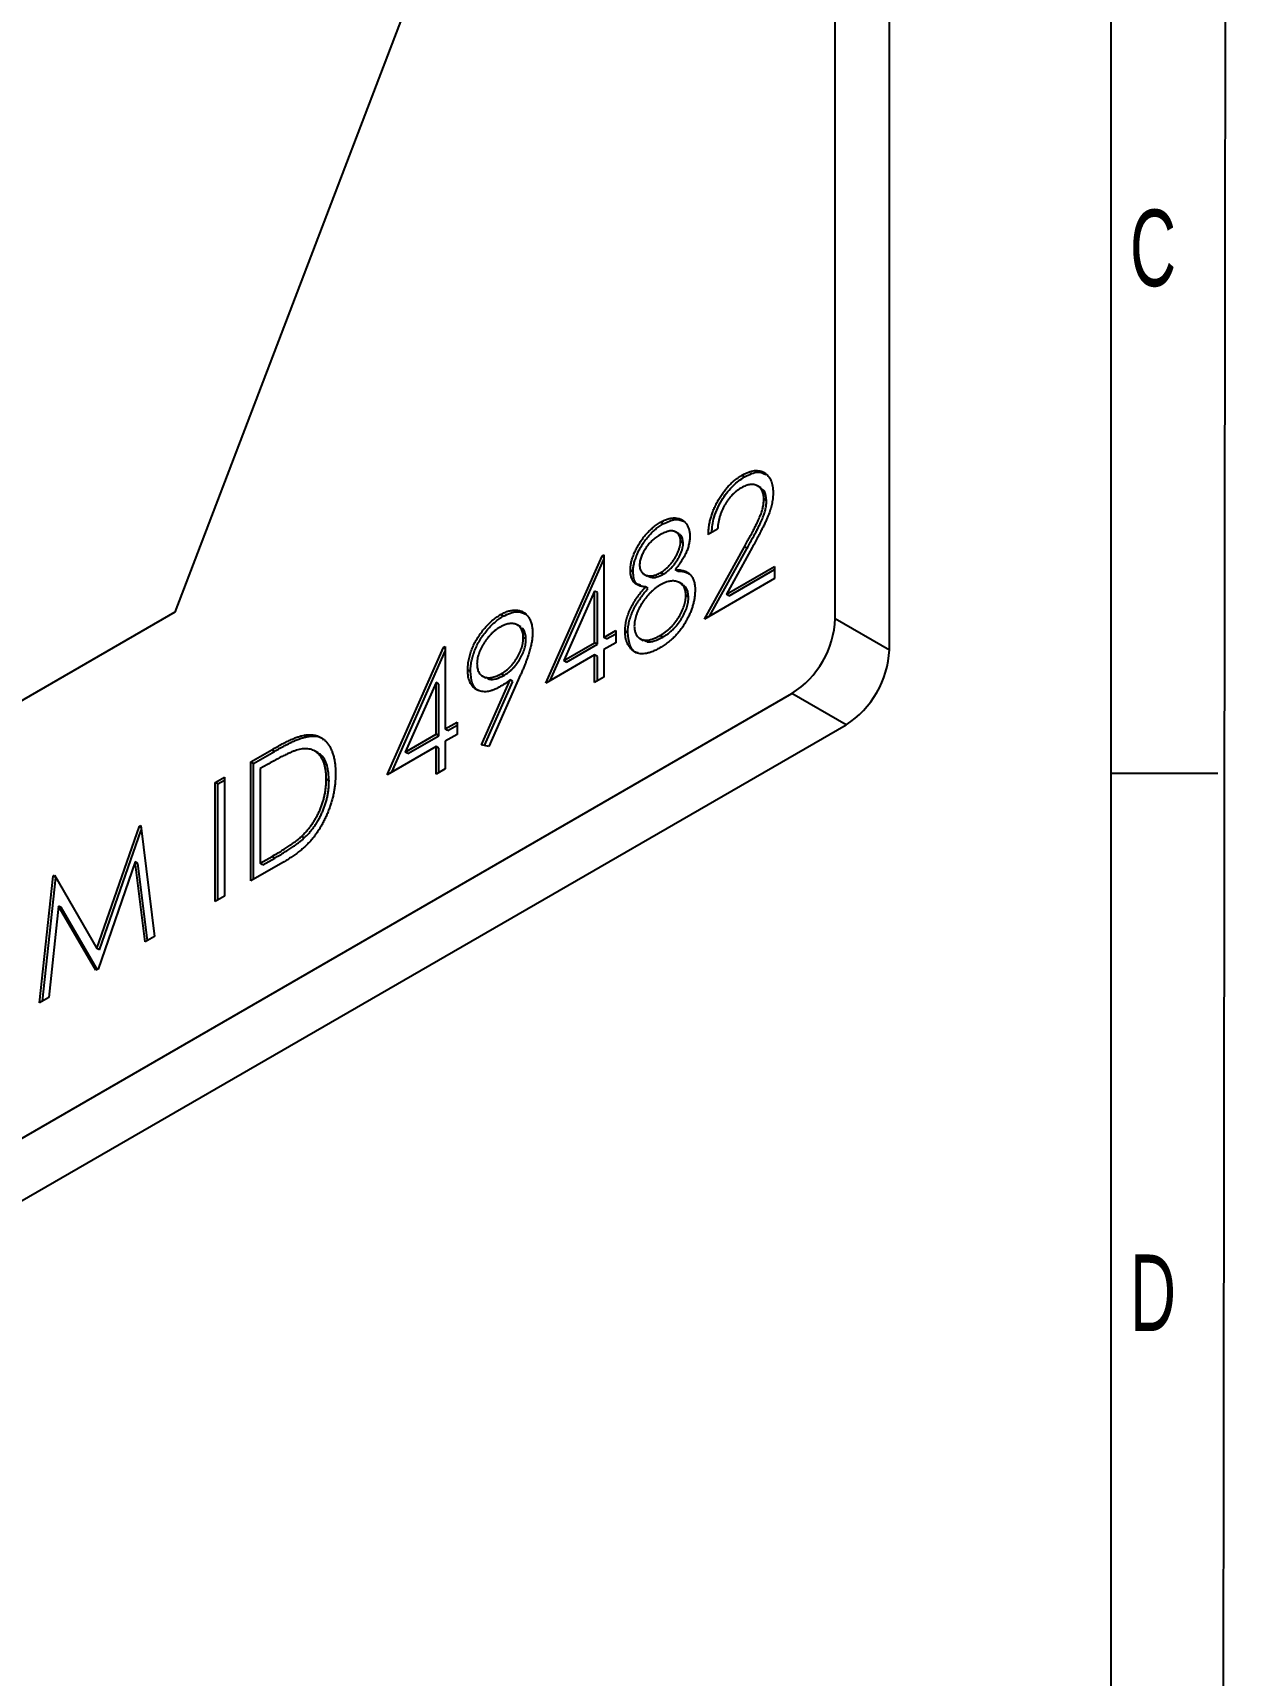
# Model space of a CAD drawing. Header units: millimetres. Extents: x 10 to 411, y 8 to 288.
# Drawn here: x 371.5 to 410.6, y 153.2 to 206.8 of the extents above; entities that cross this region are included whole.
import ezdxf

# ---------------------------------------------------------------- set-up
doc = ezdxf.new("R2010")
doc.units = ezdxf.units.MM
doc.layers.add('SLD-0', color=179, linetype='Continuous')
doc.styles.add('SLDTEXTSTYLE2', font='TXT', dxfattribs={"width": 0.623711})

msp = doc.modelspace()

# ---------------------------------------------------------------- linework, layer by layer
at = {"color": 7, "linetype": 'Continuous', "lineweight": 25}
for p, q in [((397.7364, 187.6711), (397.7364, 277.8173)), ((399.5042, 186.6506), (399.5042, 276.7967)), ((385.362, 211.9644), (376.1696, 187.8773)), ((394.778, 192.2993), (394.6896, 192.3504)), ((395.3078, 191.9432), (395.1973, 192.007)), ((395.493, 191.5249), (395.4046, 191.576)), ((392.1194, 190.7646), (392.031, 190.8156)), ((392.6281, 190.441), (392.5176, 190.5048)), ((393.8935, 190.5946), (393.5913, 190.4201)), ((392.773, 190.1464), (392.6847, 190.1974)), ((393.4618, 187.6531), (394.7678, 190.0165)), ((393.633, 187.7519), (394.8562, 189.9654)), ((395.0255, 189.9931), (394.1829, 188.4683)), ((394.8562, 189.9654), (394.7678, 190.0165)), ((388.2809, 185.5596), (390.1192, 189.7119)), ((388.43, 185.6457), (390.1805, 189.5999)), ((390.1192, 189.7119), (390.1805, 189.7474)), ((390.1805, 189.6765), (390.1192, 189.7119)), ((390.1805, 189.7474), (390.1805, 187.0551)), ((394.1829, 188.4683), (395.75, 189.3729)), ((395.75, 189.3729), (395.75, 188.9741)), ((391.1324, 189.1969), (391.044, 189.2479)), ((391.4889, 189.1219), (391.5994, 189.0581)), ((392.1146, 189.1166), (392.0262, 189.1676)), ((392.597, 189.2182), (392.5086, 189.2692)), ((392.7565, 188.7814), (392.646, 188.8452)), ((395.75, 188.9741), (393.4618, 187.6531)), ((394.2713, 188.4172), (395.75, 189.2709)), ((389.8783, 188.5695), (388.8745, 186.3012)), ((389.8783, 186.8807), (389.8783, 188.5695)), ((389.9667, 188.5185), (389.8783, 188.5695)), ((389.9667, 186.8296), (389.9667, 188.5185)), ((391.6242, 188.6566), (391.5358, 188.7077)), ((392.9457, 188.3788), (392.8574, 188.4298)), ((394.2713, 188.4172), (394.1829, 188.4683)), ((376.1696, 187.8773), (356.7242, 176.6517)), ((386.8939, 187.748), (386.8055, 187.799)), ((387.4629, 187.3973), (387.3524, 187.4611)), ((390.1805, 187.0551), (390.5691, 187.2794)), ((390.5691, 187.2794), (390.5691, 186.8806)), ((390.9597, 187.2074), (390.8713, 187.2584)), ((397.7364, 187.6711), (399.5042, 186.6506)), ((383.1, 182.5687), (384.9382, 186.721)), ((384.9382, 186.721), (384.9996, 186.7565)), ((384.9996, 186.6856), (384.9382, 186.721)), ((384.9996, 186.7565), (384.9996, 184.0643)), ((387.6353, 187.0044), (387.5469, 187.0554)), ((388.8745, 186.3012), (389.8783, 186.8807)), ((388.9629, 186.2502), (389.9667, 186.8296)), ((389.9667, 186.8296), (389.8783, 186.8807)), ((390.2689, 187.0041), (390.1805, 187.0551)), ((390.5691, 186.8806), (390.1805, 186.6563)), ((390.1805, 186.6563), (390.1805, 185.7589)), ((390.2689, 187.0041), (390.5691, 187.1774)), ((391.3509, 187.0179), (391.4614, 186.9541)), ((392.1025, 187.0655), (392.0141, 187.1165)), ((383.249, 182.6548), (384.9996, 186.609)), ((389.8783, 186.4818), (388.2809, 185.5596)), ((388.9629, 186.2502), (388.8745, 186.3012)), ((389.8783, 185.5844), (389.8783, 186.4818)), ((389.9667, 186.4308), (389.8783, 186.4818)), ((389.9667, 185.6354), (389.9667, 186.4308)), ((385.822, 185.9381), (385.7336, 185.9891)), ((386.1829, 183.5453), (387.1192, 185.6665)), ((386.2086, 185.798), (386.3191, 185.7342)), ((386.2837, 183.5225), (387.2076, 185.6154)), ((387.4612, 185.8405), (386.4244, 183.4908)), ((386.9094, 185.8125), (386.821, 185.8636)), ((387.2076, 185.6154), (387.1192, 185.6665)), ((390.1805, 185.7589), (389.8783, 185.5844)), ((258.7899, 105.826), (396.3222, 185.2217)), ((384.6974, 185.5787), (383.6936, 183.3103)), ((384.6974, 183.8898), (384.6974, 185.5787)), ((384.7858, 185.5276), (384.6974, 185.5787)), ((384.7858, 183.8388), (384.7858, 185.5276)), ((398.0899, 184.2011), (396.3222, 185.2217)), ((260.5577, 104.8055), (398.0899, 184.2011)), ((384.9996, 184.0643), (385.3882, 184.2886)), ((385.088, 184.0132), (384.9996, 184.0643)), ((385.088, 184.0132), (385.3882, 184.1865)), ((385.3882, 184.2886), (385.3882, 183.8897)), ((380.49, 183.8111), (380.4016, 183.8621)), ((384.6974, 183.4909), (383.1, 182.5687)), ((383.6936, 183.3103), (384.6974, 183.8898)), ((383.782, 183.2593), (384.7858, 183.8388)), ((384.7858, 183.8388), (384.6974, 183.8898)), ((384.6974, 182.5935), (384.6974, 183.4909)), ((384.7858, 183.4399), (384.6974, 183.4909)), ((384.7858, 182.6446), (384.7858, 183.4399)), ((385.3882, 183.8897), (384.9996, 183.6654)), ((384.9996, 183.6654), (384.9996, 182.768)), ((386.4244, 183.4908), (386.1829, 183.5453)), ((378.653, 182.9929), (379.333, 183.3855)), ((378.653, 179.1042), (378.653, 182.9929)), ((378.7414, 182.9419), (378.653, 182.9929)), ((378.7414, 182.9419), (379.4214, 183.3345)), ((378.7414, 179.1552), (378.7414, 182.9419)), ((379.192, 182.9053), (378.9552, 182.7686)), ((379.4214, 183.3345), (379.333, 183.3855)), ((380.8435, 183.2845), (380.733, 183.3483)), ((383.782, 183.2593), (383.6936, 183.3103)), ((377.4873, 182.32), (377.7895, 182.4945)), ((377.5757, 182.269), (377.7895, 182.3924)), ((377.7895, 182.4945), (377.7895, 178.6057)), ((378.9552, 182.7686), (378.9552, 179.6775)), ((381.2023, 182.3699), (381.1139, 182.4209)), ((384.9996, 182.768), (384.6974, 182.5935)), ((377.4873, 178.4312), (377.4873, 182.32)), ((377.5757, 182.269), (377.4873, 182.32)), ((377.5757, 178.4822), (377.5757, 182.269)), ((373.6232, 176.8985), (375.0102, 180.89)), ((373.7116, 176.8475), (375.0726, 180.7643)), ((375.0102, 180.89), (375.054, 180.9153)), ((375.0607, 180.8608), (375.0102, 180.89)), ((375.054, 180.9153), (375.5013, 177.2847)), ((380.3928, 180.5043), (380.3044, 180.5553)), ((374.8753, 179.7215), (373.6596, 176.2215)), ((375.1977, 177.1095), (374.8753, 179.7215)), ((374.9636, 179.6705), (374.8753, 179.7215)), ((379.6966, 179.7066), (378.653, 179.1042)), ((378.9552, 179.6775), (379.3418, 179.9006)), ((379.0436, 179.6265), (379.4302, 179.8496)), ((379.4302, 179.8496), (379.3418, 179.9006)), ((371.7451, 175.1163), (372.1897, 179.2617)), ((371.8452, 175.1741), (372.2779, 179.2093)), ((372.1897, 179.2617), (372.2329, 179.2867)), ((372.2766, 179.2116), (372.1897, 179.2617)), ((372.2329, 179.2867), (373.6232, 176.8985)), ((375.2743, 177.1537), (374.9636, 179.6705)), ((379.0436, 179.6265), (378.9552, 179.6775)), ((372.3711, 178.2821), (372.0494, 175.292)), ((373.5915, 176.1822), (372.3711, 178.2821)), ((372.4595, 178.2311), (372.3711, 178.2821)), ((373.6355, 176.2076), (372.4595, 178.2311)), ((377.7895, 178.6057), (377.4873, 178.4312)), ((375.5013, 177.2847), (375.1977, 177.1095)), ((373.7116, 176.8475), (373.6232, 176.8985)), ((373.6596, 176.2215), (373.5915, 176.1822)), ((372.0494, 175.292), (371.7451, 175.1163))]:
    msp.add_line(p, q, dxfattribs=at)
for centre in [(394.666, 187.8109), (396.4337, 186.7904)]:
    msp.add_arc(centre, 3.0736, 302.60548, 357.39452, dxfattribs=at)
for points, knots in [([(393.5913, 190.4201), (393.5933, 190.4675), (393.5972, 190.5607), (393.6153, 190.7037), (393.6412, 190.8454), (393.6778, 190.9864), (393.7234, 191.1268), (393.7779, 191.266), (393.8426, 191.4045), (393.9159, 191.5403), (393.9956, 191.672), (394.0815, 191.7957), (394.1718, 191.9104), (394.2662, 192.0172), (394.3657, 192.1139), (394.4695, 192.203), (394.578, 192.2831), (394.652, 192.3277), (394.6896, 192.3504)], [0, 0, 0, 0, 0.0687908, 0.1351033, 0.1989787, 0.2619043, 0.323495, 0.3851954, 0.4469692, 0.5097648, 0.5722506, 0.6334052, 0.6932512, 0.7525832, 0.8125793, 0.8732751, 0.9355499, 1, 1, 1, 1]), ([(393.6984, 190.4819), (393.7154, 190.6453), (393.7534, 191.0089), (394.0268, 191.5678), (394.3912, 192.038), (394.649, 192.2122), (394.778, 192.2993)], [0, 0, 0, 0, 0.240583, 0.5353811, 0.7675958, 1, 1, 1, 1]), ([(395.4046, 191.576), (395.404, 191.6021), (395.4028, 191.6537), (395.3922, 191.7243), (395.3761, 191.789), (395.3531, 191.8471), (395.3227, 191.8978), (395.2856, 191.9416), (395.2429, 191.98), (395.1935, 192.0105), (395.1392, 192.0332), (395.0819, 192.0481), (395.0212, 192.0531), (394.9575, 192.0491), (394.8909, 192.0364), (394.8212, 192.014), (394.7488, 191.9834), (394.6993, 191.9563), (394.674, 191.9426)], [0, 0, 0, 0, 0.0619654, 0.1221219, 0.1809885, 0.2399332, 0.2999058, 0.3599888, 0.4217757, 0.4865758, 0.5515348, 0.6150175, 0.6772586, 0.73973, 0.8030501, 0.8664951, 0.9319735, 1, 1, 1, 1]), ([(394.6896, 192.3504), (394.7265, 192.3707), (394.799, 192.4106), (394.9049, 192.4549), (395.0058, 192.4867), (395.1013, 192.5048), (395.1908, 192.5067), (395.2749, 192.4955), (395.3546, 192.4724), (395.4264, 192.4325), (395.4923, 192.3836), (395.5492, 192.3237), (395.5979, 192.256), (395.6385, 192.1799), (395.6684, 192.0928), (395.6911, 191.9984), (395.7039, 191.894), (395.7059, 191.8195), (395.7069, 191.7816)], [0, 0, 0, 0, 0.0694755, 0.1365168, 0.2007888, 0.2638297, 0.325735, 0.3872907, 0.4495092, 0.5129678, 0.5762752, 0.6375801, 0.6979026, 0.7571721, 0.8165985, 0.8766532, 0.9372896, 1, 1, 1, 1]), ([(394.778, 192.2993), (394.931, 192.3756), (395.1997, 192.5096), (395.3948, 192.4123), (395.4787, 192.3704)], [0, 0, 0, 0, 0.5694774, 1, 1, 1, 1]), ([(394.674, 191.9426), (394.6477, 191.9266), (394.596, 191.8951), (394.5201, 191.8404), (394.4476, 191.7797), (394.3785, 191.7141), (394.3126, 191.6433), (394.2502, 191.5665), (394.1914, 191.4839), (394.1362, 191.3969), (394.0853, 191.3061), (394.0406, 191.2119), (394.0016, 191.1151), (393.9675, 191.0156), (393.9399, 190.9134), (393.9187, 190.8091), (393.902, 190.7016), (393.8964, 190.6308), (393.8935, 190.5946)], [0, 0, 0, 0, 0.0644387, 0.1265469, 0.1868872, 0.2458775, 0.3040409, 0.3621912, 0.4209759, 0.4806603, 0.5406003, 0.6006891, 0.6619358, 0.7244425, 0.7890384, 0.8563138, 0.926352, 1, 1, 1, 1]), ([(394.7678, 190.0165), (394.7996, 190.0732), (394.8607, 190.182), (394.9471, 190.3394), (395.0247, 190.4839), (395.094, 190.6157), (395.1535, 190.7352), (395.2063, 190.8414), (395.2486, 190.9355), (395.2945, 191.0429), (395.3389, 191.1672), (395.3771, 191.3099), (395.4004, 191.4475), (395.4032, 191.533), (395.4046, 191.576)], [0, 0, 0, 0, 0.1108026, 0.2128292, 0.3061013, 0.3906473, 0.4669245, 0.534481, 0.5935869, 0.644557, 0.7362005, 0.825024, 0.9119856, 1, 1, 1, 1]), ([(394.8562, 189.9654), (394.888, 190.0221), (394.9491, 190.131), (395.0355, 190.2884), (395.1131, 190.4329), (395.1823, 190.5646), (395.2418, 190.6841), (395.2946, 190.7904), (395.3369, 190.8845), (395.3829, 190.9918), (395.4273, 191.1162), (395.4655, 191.2588), (395.4888, 191.3964), (395.4916, 191.4819), (395.493, 191.5249)], [0, 0, 0, 0, 0.1108026, 0.2128292, 0.3061013, 0.3906473, 0.4669245, 0.534481, 0.5935869, 0.644557, 0.7362005, 0.825024, 0.9119856, 1, 1, 1, 1]), ([(395.7069, 191.7816), (395.7052, 191.7265), (395.702, 191.6173), (395.6744, 191.4435), (395.6312, 191.2657), (395.5793, 191.1127), (395.5269, 190.9833), (395.4796, 190.8744), (395.4243, 190.7546), (395.3602, 190.6237), (395.2885, 190.4817), (395.2086, 190.3284), (395.12, 190.1645), (395.0578, 190.0516), (395.0255, 189.9931)], [0, 0, 0, 0, 0.0987022, 0.1956723, 0.2924224, 0.3913425, 0.4444624, 0.5042288, 0.5703523, 0.6425458, 0.7222875, 0.8079211, 0.9004695, 1, 1, 1, 1]), ([(395.493, 191.5249), (395.4818, 191.6415), (395.4632, 191.8362), (395.3367, 191.9049), (395.2859, 191.9325)], [0, 0, 0, 0, 0.598466, 1, 1, 1, 1]), ([(392.031, 190.8156), (392.0738, 190.8387), (392.1582, 190.8843), (392.2823, 190.9295), (392.4011, 190.9539), (392.5141, 190.9593), (392.6193, 190.9462), (392.7122, 190.9105), (392.7943, 190.8578), (392.8622, 190.7849), (392.9182, 190.6986), (392.9572, 190.5971), (392.9821, 190.4847), (392.9853, 190.4007), (392.9869, 190.3586)], [0, 0, 0, 0, 0.0894097, 0.1763058, 0.2626259, 0.3494457, 0.4354983, 0.5189281, 0.6013547, 0.6842564, 0.7658067, 0.8448769, 0.9222798, 1, 1, 1, 1]), ([(391.044, 189.2479), (391.0456, 189.2903), (391.0488, 189.3754), (391.0743, 189.5142), (391.116, 189.66), (391.1727, 189.8118), (391.2433, 189.9647), (391.328, 190.1142), (391.4248, 190.2582), (391.5332, 190.3947), (391.6499, 190.5223), (391.773, 190.6349), (391.9003, 190.7355), (391.987, 190.7887), (392.031, 190.8156)], [0, 0, 0, 0, 0.0740584, 0.1488704, 0.2266677, 0.3077348, 0.3911572, 0.4739294, 0.5579278, 0.6449893, 0.7333641, 0.821092, 0.9092872, 1, 1, 1, 1]), ([(391.1324, 189.1969), (391.134, 189.2393), (391.1372, 189.3244), (391.1627, 189.4632), (391.2044, 189.609), (391.2611, 189.7607), (391.3317, 189.9137), (391.4164, 190.0632), (391.5132, 190.2072), (391.6216, 190.3437), (391.7383, 190.4713), (391.8614, 190.5838), (391.9887, 190.6845), (392.0754, 190.7376), (392.1194, 190.7646)], [0, 0, 0, 0, 0.0740584, 0.1488704, 0.2266677, 0.3077348, 0.3911572, 0.4739294, 0.5579278, 0.6449893, 0.7333641, 0.821092, 0.9092872, 1, 1, 1, 1]), ([(392.6847, 190.1974), (392.6841, 190.2156), (392.6831, 190.2517), (392.6748, 190.301), (392.6609, 190.3459), (392.6422, 190.3872), (392.6176, 190.4236), (392.5883, 190.4566), (392.5529, 190.4841), (392.513, 190.5084), (392.4679, 190.5261), (392.4174, 190.5355), (392.362, 190.5362), (392.3016, 190.5278), (392.2364, 190.5101), (392.1668, 190.4849), (392.0921, 190.4501), (392.0407, 190.4217), (392.0141, 190.407)], [0, 0, 0, 0, 0.0509024, 0.101034, 0.1510838, 0.203062, 0.2562484, 0.3108467, 0.3687691, 0.430015, 0.4925196, 0.5560487, 0.6219957, 0.6901924, 0.7613849, 0.8363562, 0.915487, 1, 1, 1, 1]), ([(392.1194, 190.7646), (392.2555, 190.8284), (392.5181, 190.9516), (392.7206, 190.8744), (392.8182, 190.8373)], [0, 0, 0, 0, 0.5182518, 1, 1, 1, 1]), ([(392.773, 190.1464), (392.7591, 190.2428), (392.7388, 190.383), (392.6387, 190.4188), (392.6074, 190.43)], [0, 0, 0, 0, 0.6876338, 1, 1, 1, 1]), ([(392.0141, 190.407), (391.9905, 190.3926), (391.9443, 190.3645), (391.8765, 190.318), (391.8121, 190.2664), (391.7503, 190.2116), (391.692, 190.1521), (391.6364, 190.0896), (391.5845, 190.0226), (391.5356, 189.9528), (391.4916, 189.8818), (391.4525, 189.8117), (391.42, 189.7425), (391.3925, 189.6746), (391.3725, 189.6079), (391.3575, 189.5427), (391.3474, 189.4781), (391.3466, 189.4375), (391.3463, 189.417)], [0, 0, 0, 0, 0.0752433, 0.1472088, 0.2164471, 0.284025, 0.3506554, 0.4150313, 0.4796298, 0.5446516, 0.6080442, 0.6678276, 0.7251142, 0.7809917, 0.835527, 0.8894382, 0.9440721, 1, 1, 1, 1]), ([(392.0262, 189.1676), (392.0549, 189.1851), (392.1118, 189.2199), (392.1958, 189.2863), (392.2775, 189.3617), (392.3559, 189.4456), (392.4292, 189.5364), (392.4944, 189.6321), (392.5512, 189.7311), (392.5989, 189.8321), (392.6358, 189.9316), (392.6646, 190.0266), (392.6814, 190.1159), (392.6836, 190.1704), (392.6847, 190.1974)], [0, 0, 0, 0, 0.0896899, 0.178494, 0.2668378, 0.3565582, 0.4453342, 0.5308058, 0.6140762, 0.6977071, 0.7791419, 0.8553536, 0.9285568, 1, 1, 1, 1]), ([(392.1146, 189.1166), (392.1433, 189.1341), (392.2002, 189.1689), (392.2842, 189.2353), (392.3659, 189.3107), (392.4443, 189.3946), (392.5175, 189.4853), (392.5828, 189.5811), (392.6396, 189.6801), (392.6872, 189.781), (392.7242, 189.8805), (392.753, 189.9756), (392.7698, 190.0649), (392.772, 190.1194), (392.773, 190.1464)], [0, 0, 0, 0, 0.0896899, 0.178494, 0.2668378, 0.3565582, 0.4453342, 0.5308058, 0.6140762, 0.6977071, 0.7791419, 0.8553536, 0.9285568, 1, 1, 1, 1]), ([(392.9869, 190.3586), (392.9855, 190.3156), (392.9828, 190.2312), (392.96, 190.0972), (392.9216, 189.9619), (392.8691, 189.8249), (392.8008, 189.687), (392.7175, 189.5476), (392.6198, 189.4062), (392.5464, 189.3158), (392.5086, 189.2692)], [0, 0, 0, 0, 0.121904, 0.2394126, 0.3554101, 0.4720907, 0.592859, 0.7187035, 0.8548924, 1, 1, 1, 1]), ([(391.3463, 189.417), (391.3469, 189.397), (391.3482, 189.3576), (391.3583, 189.3042), (391.3734, 189.2547), (391.3971, 189.2125), (391.4256, 189.1736), (391.4607, 189.1404), (391.5025, 189.1127), (391.5497, 189.0902), (391.6011, 189.0733), (391.6555, 189.0643), (391.7123, 189.0633), (391.7709, 189.069), (391.8319, 189.0823), (391.8949, 189.1032), (391.9599, 189.1311), (392.004, 189.1553), (392.0262, 189.1676)], [0, 0, 0, 0, 0.0545639, 0.1078262, 0.1619237, 0.2175097, 0.2744983, 0.3348148, 0.3975549, 0.4647546, 0.5329012, 0.6000972, 0.6653542, 0.7310836, 0.7968835, 0.8632916, 0.9308312, 1, 1, 1, 1]), ([(391.5358, 188.7077), (391.4968, 188.7097), (391.4211, 188.7137), (391.321, 188.7434), (391.235, 188.7885), (391.1655, 188.8524), (391.1108, 188.9308), (391.0732, 189.0245), (391.0478, 189.1284), (391.0453, 189.208), (391.044, 189.2479)], [0, 0, 0, 0, 0.1458601, 0.2824259, 0.4108504, 0.5350294, 0.6547011, 0.7701334, 0.8845558, 1, 1, 1, 1]), ([(391.3756, 188.7631), (391.3273, 188.7757), (391.2238, 188.8027), (391.1514, 188.9781), (391.1388, 189.124), (391.1324, 189.1969)], [0, 0, 0, 0, 0.305205, 0.652691, 1, 1, 1, 1]), ([(391.5967, 189.0794), (391.6331, 189.0552), (391.7179, 188.9988), (391.903, 189.0141), (392.0441, 189.0824), (392.1146, 189.1166)], [0, 0, 0, 0, 0.2731328, 0.6365002, 1, 1, 1, 1]), ([(392.8574, 188.4298), (392.8565, 188.4558), (392.8548, 188.5072), (392.8439, 188.5784), (392.8247, 188.6422), (392.7984, 188.7002), (392.7634, 188.7499), (392.7222, 188.7947), (392.6724, 188.8313), (392.6162, 188.8613), (392.555, 188.8838), (392.4899, 188.8973), (392.4214, 188.9009), (392.3497, 188.8945), (392.275, 188.8789), (392.1973, 188.8533), (392.1165, 188.8187), (392.0616, 188.7884), (392.0337, 188.773)], [0, 0, 0, 0, 0.05733943, 0.11306333, 0.16918145, 0.22577456, 0.2838263, 0.34345428, 0.40590696, 0.47139226, 0.53800283, 0.60306356, 0.66760183, 0.73222544, 0.79700481, 0.86304799, 0.93035699, 1, 1, 1, 1]), ([(392.5086, 189.2692), (392.5362, 189.2685), (392.5899, 189.2672), (392.6665, 189.2593), (392.7365, 189.2447), (392.8018, 189.2273), (392.8613, 189.2042), (392.9144, 189.1748), (392.9623, 189.1413), (393.004, 189.1023), (393.0408, 189.0584), (393.0726, 189.0095), (393.0997, 188.956), (393.1212, 188.8966), (393.139, 188.8333), (393.1511, 188.7642), (393.1577, 188.6898), (393.1589, 188.6377), (393.1596, 188.6113)], [0, 0, 0, 0, 0.0795248, 0.1551, 0.2272198, 0.2959105, 0.3620559, 0.4255201, 0.4858127, 0.5444947, 0.6014596, 0.6578406, 0.7139745, 0.769468, 0.82613, 0.8828854, 0.9407009, 1, 1, 1, 1]), ([(392.597, 189.2182), (392.6958, 189.2172), (392.8386, 189.2157), (392.9444, 189.1399), (392.9769, 189.1166)], [0, 0, 0, 0, 0.6918818, 1, 1, 1, 1]), ([(390.8713, 187.2584), (390.8719, 187.286), (390.873, 187.3406), (390.8806, 187.4246), (390.8928, 187.5092), (390.9094, 187.5945), (390.9319, 187.6808), (390.9591, 187.7678), (390.9908, 187.8554), (391.0274, 187.9443), (391.0701, 188.0341), (391.1183, 188.1257), (391.1732, 188.2188), (391.2341, 188.3136), (391.3002, 188.4109), (391.3734, 188.5084), (391.4517, 188.609), (391.5073, 188.6742), (391.5358, 188.7077)], [0, 0, 0, 0, 0.0588536, 0.1163155, 0.1726748, 0.2287804, 0.2845804, 0.3402565, 0.3966298, 0.4535073, 0.5123182, 0.5726484, 0.6360219, 0.7023629, 0.7714831, 0.8441845, 0.9200698, 1, 1, 1, 1]), ([(390.9597, 187.2074), (390.9603, 187.235), (390.9614, 187.2895), (390.969, 187.3736), (390.9812, 187.4582), (390.9978, 187.5435), (391.0203, 187.6298), (391.0475, 187.7168), (391.0792, 187.8044), (391.1158, 187.8933), (391.1585, 187.9831), (391.2067, 188.0747), (391.2616, 188.1677), (391.3225, 188.2626), (391.3886, 188.3598), (391.4618, 188.4574), (391.5401, 188.5579), (391.5957, 188.6232), (391.6242, 188.6566)], [0, 0, 0, 0, 0.0588536, 0.1163155, 0.1726748, 0.2287804, 0.2845804, 0.3402565, 0.3966298, 0.4535073, 0.5123182, 0.5726484, 0.6360219, 0.7023629, 0.7714831, 0.8441845, 0.9200698, 1, 1, 1, 1]), ([(392.0337, 188.773), (392.0037, 188.7551), (391.945, 188.72), (391.8589, 188.6569), (391.7763, 188.5905), (391.6974, 188.5166), (391.6224, 188.4364), (391.5506, 188.3506), (391.4829, 188.259), (391.4199, 188.1629), (391.3625, 188.0652), (391.3121, 187.9678), (391.2692, 187.8723), (391.2348, 187.7781), (391.2065, 187.6858), (391.1879, 187.5953), (391.176, 187.5064), (391.1744, 187.4497), (391.1736, 187.4212)], [0, 0, 0, 0, 0.0712687, 0.1398118, 0.2064974, 0.2715352, 0.3360818, 0.4005284, 0.4649838, 0.5300503, 0.5944234, 0.6555827, 0.7148491, 0.7721151, 0.8289992, 0.8851222, 0.9420794, 1, 1, 1, 1]), ([(392.0141, 187.1165), (392.0456, 187.1354), (392.107, 187.1722), (392.1966, 187.2359), (392.2811, 187.3038), (392.3604, 187.3773), (392.4354, 187.4544), (392.5048, 187.538), (392.5704, 187.6254), (392.629, 187.7179), (392.6823, 187.8114), (392.7288, 187.9047), (392.7692, 187.9963), (392.8009, 188.0863), (392.8262, 188.1747), (392.8444, 188.2617), (392.8556, 188.3476), (392.8568, 188.4022), (392.8574, 188.4298)], [0, 0, 0, 0, 0.0765589, 0.1491614, 0.2188268, 0.2855671, 0.3503131, 0.4141252, 0.4771792, 0.540368, 0.6022024, 0.6620337, 0.7199344, 0.7759074, 0.8311149, 0.8866674, 0.9425524, 1, 1, 1, 1]), ([(392.1025, 187.0655), (392.134, 187.0844), (392.1954, 187.1212), (392.285, 187.1849), (392.3695, 187.2527), (392.4488, 187.3262), (392.5238, 187.4034), (392.5932, 187.487), (392.6588, 187.5743), (392.7174, 187.6669), (392.7707, 187.7604), (392.8172, 187.8537), (392.8576, 187.9453), (392.8893, 188.0353), (392.9146, 188.1237), (392.9328, 188.2107), (392.944, 188.2966), (392.9452, 188.3511), (392.9457, 188.3788)], [0, 0, 0, 0, 0.0765589, 0.1491614, 0.2188268, 0.2855671, 0.3503131, 0.4141252, 0.4771792, 0.540368, 0.6022024, 0.6620337, 0.7199344, 0.7759074, 0.8311149, 0.8866674, 0.9425524, 1, 1, 1, 1]), ([(392.9457, 188.3788), (392.9304, 188.5031), (392.9071, 188.6918), (392.7778, 188.7484), (392.7337, 188.7678)], [0, 0, 0, 0, 0.65846636, 1, 1, 1, 1]), ([(393.1596, 188.6113), (393.1588, 188.5734), (393.1574, 188.4985), (393.1446, 188.3817), (393.1254, 188.2644), (393.0974, 188.1452), (393.0611, 188.0249), (393.0164, 187.9035), (392.9658, 187.7807), (392.9251, 187.6996), (392.9046, 187.6586)], [0, 0, 0, 0, 0.1281582, 0.2536731, 0.3773253, 0.4993846, 0.6229184, 0.7458394, 0.8713953, 1, 1, 1, 1]), ([(385.7336, 185.9891), (385.7353, 186.0445), (385.7385, 186.1532), (385.7649, 186.3244), (385.8083, 186.497), (385.8687, 186.6705), (385.9448, 186.8422), (386.0364, 187.0102), (386.1427, 187.1724), (386.2614, 187.3276), (386.3897, 187.4714), (386.5241, 187.6003), (386.6635, 187.711), (386.758, 187.7695), (386.8055, 187.799)], [0, 0, 0, 0, 0.0852491, 0.1673266, 0.2481753, 0.3288291, 0.4099081, 0.4905845, 0.5729935, 0.6582649, 0.7442216, 0.8290604, 0.9139383, 1, 1, 1, 1]), ([(385.822, 185.9381), (385.8237, 185.9934), (385.8269, 186.1021), (385.8533, 186.2734), (385.8966, 186.4459), (385.9571, 186.6195), (386.0332, 186.7912), (386.1247, 186.9592), (386.2311, 187.1214), (386.3498, 187.2766), (386.4781, 187.4203), (386.6125, 187.5493), (386.7519, 187.66), (386.8464, 187.7185), (386.8939, 187.748)], [0, 0, 0, 0, 0.0852491, 0.1673266, 0.2481753, 0.3288291, 0.4099081, 0.4905845, 0.5729935, 0.6582649, 0.7442216, 0.8290604, 0.9139383, 1, 1, 1, 1]), ([(386.8055, 187.799), (386.8522, 187.8239), (386.9444, 187.8731), (387.0799, 187.9219), (387.2098, 187.9473), (387.3332, 187.95), (387.4474, 187.93), (387.5501, 187.887), (387.639, 187.8194), (387.7139, 187.7301), (387.774, 187.6224), (387.8174, 187.4988), (387.8441, 187.3604), (387.8474, 187.2581), (387.8491, 187.2065)], [0, 0, 0, 0, 0.0855321, 0.1690034, 0.2519432, 0.335682, 0.4194086, 0.5012649, 0.5837029, 0.6680004, 0.7519187, 0.8345977, 0.9165257, 1, 1, 1, 1]), ([(386.8939, 187.748), (387.05, 187.8212), (387.3295, 187.9524), (387.5348, 187.8533), (387.6254, 187.8095)], [0, 0, 0, 0, 0.55808881, 1, 1, 1, 1]), ([(386.79, 187.3912), (386.7644, 187.3755), (386.714, 187.3448), (386.6399, 187.292), (386.5688, 187.2328), (386.5004, 187.1684), (386.4347, 187.0983), (386.3718, 187.0231), (386.312, 186.9422), (386.256, 186.8573), (386.204, 186.7704), (386.1596, 186.6829), (386.1215, 186.5968), (386.0899, 186.5116), (386.0658, 186.4276), (386.0479, 186.3442), (386.0377, 186.2622), (386.0365, 186.2097), (386.0358, 186.183)], [0, 0, 0, 0, 0.0687118, 0.1348121, 0.1995376, 0.2633349, 0.3267475, 0.3903285, 0.4541258, 0.5192033, 0.5835101, 0.6454972, 0.7052898, 0.7634876, 0.8218564, 0.8800043, 0.9391077, 1, 1, 1, 1]), ([(387.5469, 187.0554), (387.5463, 187.0813), (387.545, 187.1323), (387.5348, 187.2026), (387.5169, 187.2652), (387.4928, 187.3216), (387.4612, 187.3701), (387.4232, 187.4126), (387.378, 187.4479), (387.326, 187.475), (387.27, 187.4953), (387.2103, 187.5072), (387.1474, 187.5098), (387.0817, 187.504), (387.013, 187.4894), (386.9415, 187.4661), (386.8667, 187.4329), (386.8159, 187.4053), (386.79, 187.3912)], [0, 0, 0, 0, 0.0607601, 0.1197352, 0.1777569, 0.235999, 0.2940704, 0.3537332, 0.4159726, 0.4801398, 0.5450761, 0.6087349, 0.6721779, 0.7354528, 0.7991116, 0.8642837, 0.9308371, 1, 1, 1, 1]), ([(387.6353, 187.0044), (387.6236, 187.1225), (387.6055, 187.306), (387.4832, 187.3632), (387.4397, 187.3835)], [0, 0, 0, 0, 0.6441832, 1, 1, 1, 1]), ([(387.8491, 187.2065), (387.848, 187.165), (387.8457, 187.0809), (387.8296, 186.9458), (387.8023, 186.8017), (387.7712, 186.6752), (387.7413, 186.5682), (387.7131, 186.4811), (387.6818, 186.3885), (387.6453, 186.29), (387.6061, 186.1859), (387.5618, 186.0758), (387.5134, 185.9601), (387.4789, 185.881), (387.4612, 185.8405)], [0, 0, 0, 0, 0.09832, 0.1994175, 0.3056026, 0.4161624, 0.4745824, 0.5370065, 0.6038574, 0.6740896, 0.749417, 0.8282535, 0.9120542, 1, 1, 1, 1]), ([(392.0107, 186.7157), (391.9655, 186.6909), (391.8775, 186.6425), (391.7494, 186.5855), (391.6299, 186.5461), (391.5185, 186.5223), (391.4157, 186.5156), (391.3219, 186.527), (391.2358, 186.5531), (391.1598, 186.5975), (391.0924, 186.6531), (391.0331, 186.7164), (390.9839, 186.7884), (390.9422, 186.8664), (390.9103, 186.9529), (390.8882, 187.0475), (390.8741, 187.1489), (390.8723, 187.2217), (390.8713, 187.2584)], [0, 0, 0, 0, 0.07855643, 0.15286284, 0.22355969, 0.29037494, 0.35540307, 0.41829116, 0.48038856, 0.54307262, 0.60492394, 0.66439831, 0.72194255, 0.77837489, 0.83382994, 0.88886124, 0.94408894, 1, 1, 1, 1]), ([(391.2949, 186.5485), (391.2726, 186.5523), (391.144, 186.5738), (391.0083, 186.8049), (390.9759, 187.0733), (390.9597, 187.2074)], [0, 0, 0, 0, 0.0947035, 0.5477237, 1, 1, 1, 1]), ([(391.1736, 187.4212), (391.1749, 187.387), (391.1775, 187.3192), (391.1981, 187.2287), (391.2312, 187.1487), (391.2775, 187.0804), (391.3347, 187.0246), (391.405, 186.9877), (391.4842, 186.9646), (391.5747, 186.9613), (391.6737, 186.9739), (391.781, 187.0053), (391.895, 187.0508), (391.9738, 187.0943), (392.0141, 187.1165)], [0, 0, 0, 0, 0.0748982, 0.1485963, 0.2244712, 0.3023227, 0.3819186, 0.4611487, 0.5424171, 0.6267161, 0.7145968, 0.8049029, 0.9001273, 1, 1, 1, 1]), ([(392.9046, 187.6586), (392.8778, 187.6091), (392.8246, 187.5109), (392.7334, 187.3705), (392.6333, 187.239), (392.5247, 187.1162), (392.4079, 187.002), (392.2829, 186.8963), (392.1495, 186.8), (392.0578, 186.7443), (392.0107, 186.7157)], [0, 0, 0, 0, 0.11928345, 0.23709288, 0.35479604, 0.4745763, 0.59746007, 0.72492615, 0.8588832, 1, 1, 1, 1]), ([(386.821, 185.8636), (386.8478, 185.8799), (386.9, 185.9116), (386.9763, 185.9657), (387.0484, 186.0251), (387.1164, 186.0898), (387.181, 186.1578), (387.2412, 186.2317), (387.2969, 186.3105), (387.3487, 186.3929), (387.3946, 186.4777), (387.4356, 186.5623), (387.4704, 186.6464), (387.4978, 186.73), (387.5204, 186.813), (387.536, 186.8951), (387.5447, 186.9762), (387.5462, 187.0287), (387.5469, 187.0554)], [0, 0, 0, 0, 0.072713, 0.1415475, 0.2083625, 0.2724616, 0.33539, 0.3977113, 0.4593834, 0.5220982, 0.5843148, 0.6443919, 0.703345, 0.7615089, 0.8200305, 0.878517, 0.9382645, 1, 1, 1, 1]), ([(386.9094, 185.8125), (386.9362, 185.8289), (386.9883, 185.8606), (387.0647, 185.9147), (387.1368, 185.9741), (387.2048, 186.0388), (387.2694, 186.1068), (387.3296, 186.1806), (387.3853, 186.2595), (387.4371, 186.3418), (387.483, 186.4267), (387.524, 186.5113), (387.5588, 186.5953), (387.5862, 186.679), (387.6088, 186.7619), (387.6244, 186.8441), (387.6331, 186.9252), (387.6346, 186.9777), (387.6353, 187.0044)], [0, 0, 0, 0, 0.072713, 0.1415475, 0.2083625, 0.2724616, 0.33539, 0.3977113, 0.4593834, 0.5220982, 0.5843148, 0.6443919, 0.703345, 0.7615089, 0.8200305, 0.878517, 0.9382645, 1, 1, 1, 1]), ([(391.4652, 186.9864), (391.5052, 186.9573), (391.6639, 186.8421), (391.9148, 186.9699), (392.1025, 187.0655)], [0, 0, 0, 0, 0.2519707, 1, 1, 1, 1]), ([(386.0358, 186.183), (386.0364, 186.1571), (386.0375, 186.1059), (386.0486, 186.0362), (386.0672, 185.9739), (386.092, 185.9177), (386.1247, 185.8692), (386.1649, 185.8284), (386.2119, 185.7943), (386.2653, 185.7676), (386.3237, 185.7484), (386.386, 185.7383), (386.4512, 185.737), (386.5196, 185.7452), (386.5906, 185.7611), (386.6649, 185.7859), (386.7421, 185.8206), (386.7945, 185.8491), (386.821, 185.8636)], [0, 0, 0, 0, 0.05953959, 0.11742296, 0.17444044, 0.23173389, 0.28972198, 0.3492004, 0.41051553, 0.47508028, 0.54009448, 0.6044441, 0.66869667, 0.7321102, 0.79673935, 0.86290573, 0.93046164, 1, 1, 1, 1]), ([(386.7651, 185.4324), (386.7297, 185.413), (386.6603, 185.375), (386.5583, 185.3324), (386.4603, 185.3009), (386.3665, 185.2841), (386.2766, 185.2787), (386.1908, 185.2868), (386.1092, 185.3075), (386.0327, 185.3409), (385.9631, 185.3859), (385.9012, 185.4403), (385.8496, 185.5068), (385.8068, 185.5823), (385.7744, 185.6693), (385.7508, 185.7657), (385.7362, 185.8725), (385.7345, 185.9498), (385.7336, 185.9891)], [0, 0, 0, 0, 0.0662949, 0.1301311, 0.1928622, 0.25436, 0.3159098, 0.3773381, 0.4402053, 0.5041751, 0.5680336, 0.6302277, 0.6908615, 0.7514218, 0.8114657, 0.8727505, 0.9353907, 1, 1, 1, 1]), ([(386.1158, 185.3153), (386.097, 185.3197), (385.9822, 185.346), (385.8579, 185.558), (385.834, 185.8113), (385.822, 185.9381)], [0, 0, 0, 0, 0.0896158, 0.5445823, 1, 1, 1, 1]), ([(386.32, 185.7611), (386.3551, 185.7349), (386.4458, 185.6673), (386.6591, 185.6905), (386.8259, 185.7718), (386.9094, 185.8125)], [0, 0, 0, 0, 0.24055221, 0.62007973, 1, 1, 1, 1]), ([(387.1192, 185.6665), (387.0595, 185.6235), (386.9418, 185.539), (386.8234, 185.4676), (386.7651, 185.4324)], [0, 0, 0, 0, 0.5078576, 1, 1, 1, 1]), ([(379.333, 183.3855), (379.3921, 183.4191), (379.5064, 183.4842), (379.6715, 183.5735), (379.8243, 183.651), (379.9642, 183.7163), (380.0917, 183.7708), (380.2064, 183.8131), (380.3088, 183.844), (380.3718, 183.8563), (380.4016, 183.8621)], [0, 0, 0, 0, 0.1642892, 0.3174059, 0.4588436, 0.5893665, 0.7078313, 0.81577, 0.9128799, 1, 1, 1, 1]), ([(379.4214, 183.3345), (379.4805, 183.3681), (379.5948, 183.4331), (379.7599, 183.5224), (379.9127, 183.6), (380.0526, 183.6652), (380.1801, 183.7198), (380.2947, 183.7621), (380.3972, 183.793), (380.4602, 183.8053), (380.49, 183.8111)], [0, 0, 0, 0, 0.1642892, 0.3174059, 0.4588436, 0.5893665, 0.7078313, 0.81577, 0.9128799, 1, 1, 1, 1]), ([(380.4016, 183.8621), (380.4405, 183.8675), (380.5176, 183.8781), (380.6273, 183.8774), (380.7305, 183.8646), (380.8279, 183.8398), (380.9172, 183.7993), (381.0019, 183.7493), (381.0785, 183.684), (381.1486, 183.6066), (381.2119, 183.5183), (381.2669, 183.4186), (381.3125, 183.3074), (381.3504, 183.1862), (381.3803, 183.0543), (381.4007, 182.9109), (381.4141, 182.7579), (381.4155, 182.6496), (381.4162, 182.5946)], [0, 0, 0, 0, 0.061545, 0.1216943, 0.1811549, 0.2398754, 0.2987019, 0.3576474, 0.4176048, 0.478494, 0.5404071, 0.602345, 0.6650043, 0.7285593, 0.7936505, 0.8605343, 0.929236, 1, 1, 1, 1]), ([(380.49, 183.8111), (380.6737, 183.8343), (380.8836, 183.8609), (381.0097, 183.7305), (381.0254, 183.7141)], [0, 0, 0, 0, 0.8749357, 1, 1, 1, 1]), ([(380.2268, 183.3936), (380.1986, 183.3863), (380.1386, 183.3708), (380.0406, 183.3352), (379.9303, 183.29), (379.8072, 183.2345), (379.6715, 183.1674), (379.5231, 183.0901), (379.3618, 183.0027), (379.25, 182.9385), (379.192, 182.9053)], [0, 0, 0, 0, 0.0843186, 0.1792845, 0.2865825, 0.4051115, 0.5355929, 0.6781902, 0.8329758, 1, 1, 1, 1]), ([(381.1139, 182.4209), (381.1134, 182.4661), (381.1125, 182.5549), (381.1003, 182.679), (381.0825, 182.7948), (381.0567, 182.901), (381.0239, 182.9983), (380.9829, 183.0856), (380.936, 183.1652), (380.8803, 183.233), (380.8193, 183.2923), (380.7516, 183.3399), (380.6783, 183.3764), (380.6001, 183.4037), (380.5149, 183.4174), (380.4247, 183.4217), (380.3282, 183.4137), (380.261, 183.4004), (380.2268, 183.3936)], [0, 0, 0, 0, 0.0701512, 0.1378126, 0.2032262, 0.2671741, 0.330024, 0.3917943, 0.4530844, 0.5143339, 0.575, 0.6348655, 0.6941163, 0.7534416, 0.8131258, 0.8740797, 0.936007, 1, 1, 1, 1]), ([(381.2023, 182.3699), (381.1901, 182.5429), (381.1655, 182.8887), (381.0099, 183.196), (380.8573, 183.2599), (380.8233, 183.2741)], [0, 0, 0, 0, 0.4379022, 0.874879, 1, 1, 1, 1]), ([(381.4162, 182.5946), (381.4156, 182.5462), (381.4144, 182.4508), (381.4037, 182.305), (381.3881, 182.1606), (381.364, 182.016), (381.3347, 181.8721), (381.2973, 181.7284), (381.2543, 181.5854), (381.2042, 181.4439), (381.1492, 181.3054), (381.0902, 181.1707), (381.0273, 181.0412), (380.9598, 180.9164), (380.8886, 180.7969), (380.8132, 180.6818), (380.7335, 180.5723), (380.6498, 180.4661), (380.5597, 180.3636), (380.4614, 180.2642), (380.3545, 180.1671), (380.2394, 180.0711), (380.1158, 179.9763), (379.9836, 179.8843), (379.8429, 179.7925), (379.7463, 179.7358), (379.6966, 179.7066)], [0, 0, 0, 0, 0.0460807, 0.0908068, 0.1342953, 0.1770244, 0.2188227, 0.2602441, 0.3010799, 0.3416139, 0.3815834, 0.4201196, 0.4580746, 0.4947385, 0.5311946, 0.5669337, 0.6027127, 0.6383266, 0.6748532, 0.7134674, 0.7544418, 0.7978154, 0.8439895, 0.8930716, 0.9449633, 1, 1, 1, 1]), ([(380.3044, 180.5553), (380.3352, 180.5855), (380.3959, 180.6453), (380.4834, 180.7409), (380.5649, 180.8413), (380.642, 180.9451), (380.7135, 181.0538), (380.7803, 181.1663), (380.8422, 181.283), (380.8987, 181.4034), (380.9492, 181.5267), (380.993, 181.6514), (381.0313, 181.7773), (381.0614, 181.9044), (381.085, 182.0326), (381.1017, 182.1617), (381.1121, 182.2921), (381.1133, 182.3774), (381.1139, 182.4209)], [0, 0, 0, 0, 0.0624145, 0.12333823, 0.18312454, 0.24178299, 0.30057888, 0.35968007, 0.41888164, 0.47953066, 0.54085054, 0.6023034, 0.66446321, 0.72780572, 0.79289481, 0.85967233, 0.9284644, 1, 1, 1, 1]), ([(380.3928, 180.5043), (380.4236, 180.5345), (380.4843, 180.5943), (380.5717, 180.6898), (380.6533, 180.7903), (380.7304, 180.8941), (380.8019, 181.0028), (380.8687, 181.1153), (380.9306, 181.232), (380.9871, 181.3524), (381.0376, 181.4756), (381.0814, 181.6004), (381.1197, 181.7263), (381.1498, 181.8533), (381.1734, 181.9815), (381.1901, 182.1107), (381.2005, 182.2411), (381.2017, 182.3264), (381.2023, 182.3699)], [0, 0, 0, 0, 0.0624145, 0.12333823, 0.18312454, 0.24178299, 0.30057888, 0.35968007, 0.41888164, 0.47953066, 0.54085054, 0.6023034, 0.66446321, 0.72780572, 0.79289481, 0.85967233, 0.9284644, 1, 1, 1, 1]), ([(379.3418, 179.9006), (379.3973, 179.933), (379.5041, 179.9952), (379.6578, 180.0885), (379.7981, 180.1771), (379.9253, 180.2612), (380.0391, 180.3409), (380.1398, 180.4148), (380.2271, 180.4848), (380.28, 180.533), (380.3044, 180.5553)], [0, 0, 0, 0, 0.17190066, 0.33062793, 0.47554884, 0.60674619, 0.7250238, 0.82974239, 0.92132282, 1, 1, 1, 1]), ([(379.4302, 179.8496), (379.4857, 179.8819), (379.5925, 179.9441), (379.7462, 180.0375), (379.8865, 180.1261), (380.0136, 180.2101), (380.1275, 180.2899), (380.2282, 180.3638), (380.3155, 180.4337), (380.3684, 180.482), (380.3928, 180.5043)], [0, 0, 0, 0, 0.17190066, 0.33062793, 0.47554884, 0.60674619, 0.7250238, 0.82974239, 0.92132282, 1, 1, 1, 1])]:
    msp.add_open_spline(points, degree=3, knots=knots, dxfattribs=at)
at = {"layer": 'SLD-0'}
for p, q in [((410.5696, 288.4983), (410.2362, 8.0222)), ((406.7359, 285.047), (406.7359, 10.6601)), ((406.7359, 182.6233), (410.2359, 182.6233))]:
    msp.add_line(p, q, dxfattribs=at)

# ---------------------------------------------------------------- texts
at = {"layer": 'SLD-0', "char_height": 2.5, "attachment_point": 1, "style": 'SLDTEXTSTYLE2'}
for s, insert in [('C', (407.3622, 201.0265)), ('D', (407.3622, 166.9015))]:
    msp.add_mtext(s, dxfattribs=dict(at, insert=insert))

doc.saveas('drawing.dxf')
